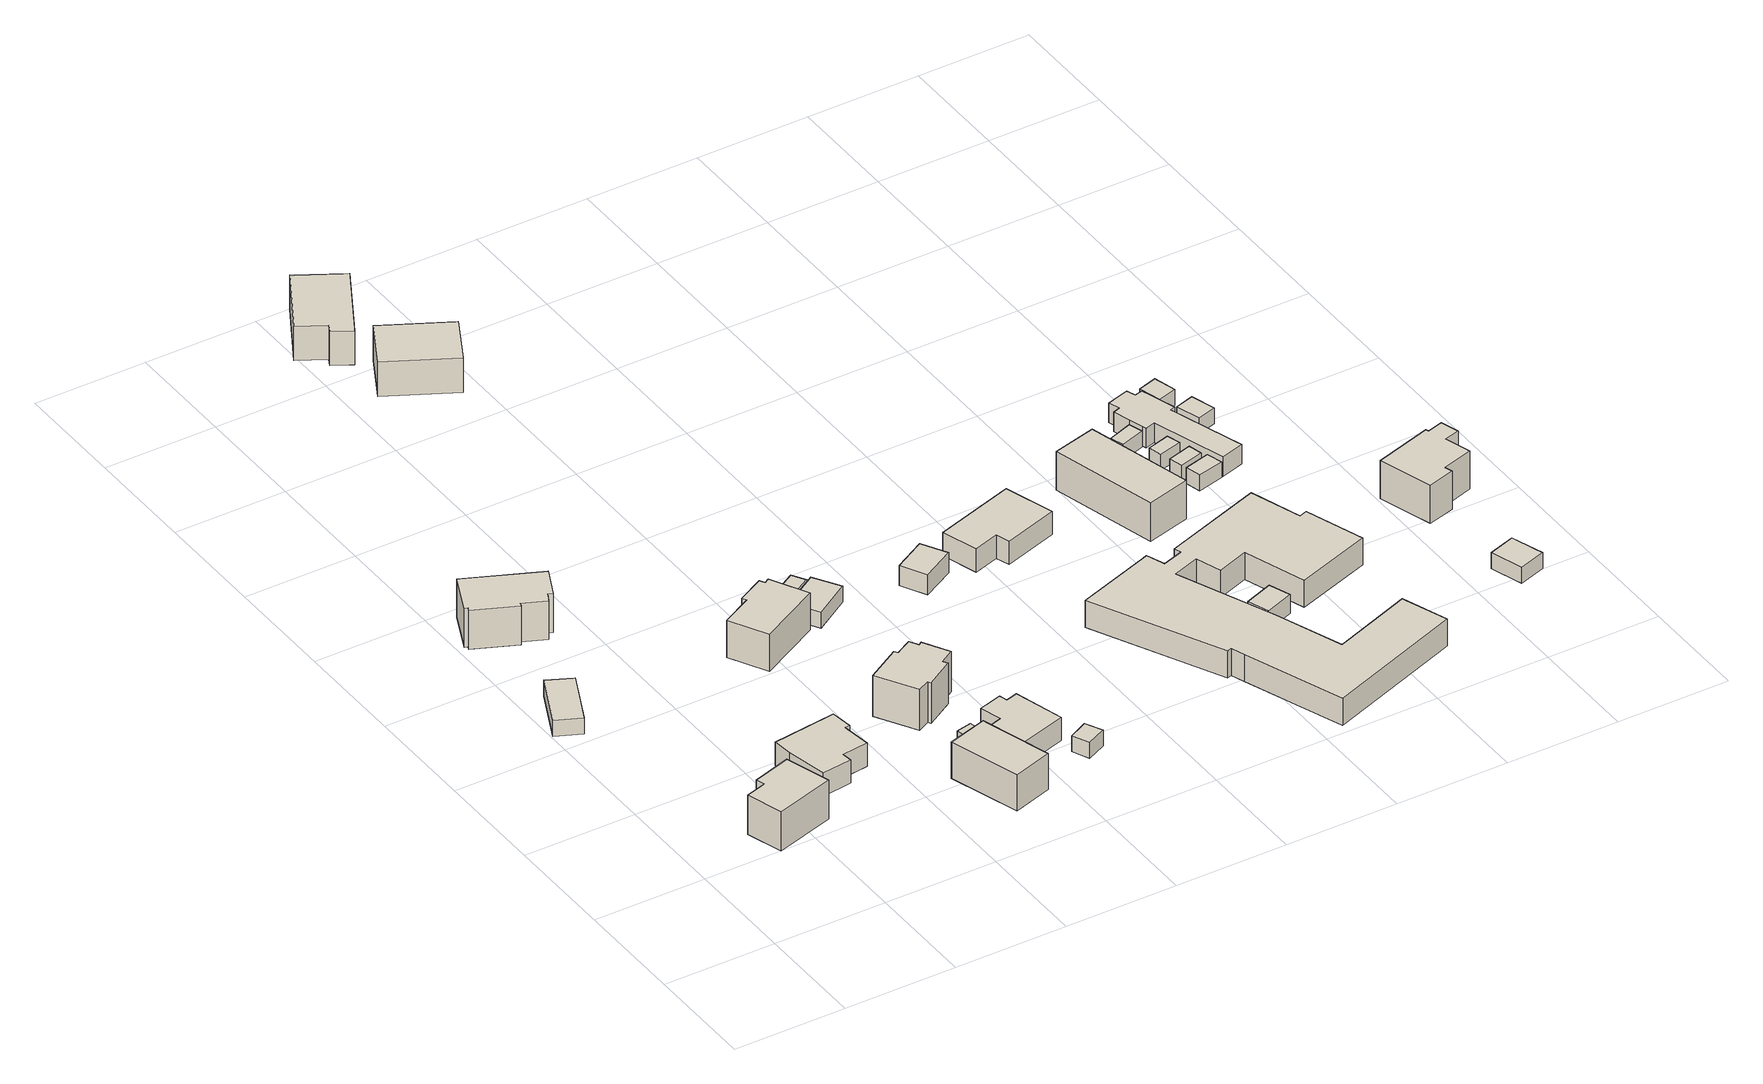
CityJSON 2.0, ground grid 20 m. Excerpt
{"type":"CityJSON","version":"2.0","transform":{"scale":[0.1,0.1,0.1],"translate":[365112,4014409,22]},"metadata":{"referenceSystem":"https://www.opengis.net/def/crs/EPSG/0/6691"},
"CityObjects":{
"building1":{"type":"Building","attributes":{"枝番":1,"利根川水系渡良瀬川洪水浸水想定区域（計画規模）.規模":"L1","利根川水系渡良瀬川洪水浸水想定区域（計画規模）.浸水ランク":"1","利根川水系渡良瀬川洪水浸水想定区域（計画規模）.浸水深":0.24,"利根川水系渡良瀬川洪水浸水想定区域（計画規模）.継続時間":11.4,"利根川水系渡良瀬川洪水浸水想定区域（想定最大規模）.規模":"L2","利根川水系渡良瀬川洪水浸水想定区域（想定最大規模）.浸水ランク":"2","利根川水系渡良瀬川洪水浸水想定区域（想定最大規模）.浸水深":2.15,"利根川水系渡良瀬川洪水浸水想定区域（想定最大規模）.継続時間":36.6,"利根川水系矢場川洪水浸水想定区域（想定最大規模）.規模":"L2","利根川水系矢場川洪水浸水想定区域（想定最大規模）.浸水ランク":"1","利根川水系矢場川洪水浸水想定区域（想定最大規模）.浸水深":0.28,"利根川水系矢場川洪水浸水想定区域（想定最大規模）.継続時間":15.7,"利根川水系多々良川洪水浸水想定区域（計画規模）.規模":"L1","利根川水系多々良川洪水浸水想定区域（計画規模）.浸水ランク":"1","利根川水系多々良川洪水浸水想定区域（計画規模）.浸水深":0.12,"利根川水系多々良川洪水浸水想定区域（想定最大規模）.規模":"L2","利根川水系多々良川洪水浸水想定区域（想定最大規模）.浸水ランク":"1","利根川水系多々良川洪水浸水想定区域（想定最大規模）.浸水深":0.49,"利根川水系多々良川洪水浸水想定区域（想定最大規模）.継続時間":12.2,"利根川水系利根川洪水浸水想定区域（想定最大規模）.規模":"L2","利根川水系利根川洪水浸水想定区域（想定最大規模）.浸水ランク":"1","利根川水系利根川洪水浸水想定区域（想定最大規模）.浸水深":0.329,"BuildingDetails.prefecture":"10","BuildingDetails.city":"10207"},"geometry":[{"type":"Solid","lod":"1","boundaries":[[[[0,1,2,3]],[[2,4,5,3]],[[1,6,4,2]],[[0,7,6,1]],[[3,5,7,0]],[[4,6,7,5]]]]}]},
"building2":{"type":"Building","attributes":{"枝番":1,"利根川水系渡良瀬川洪水浸水想定区域（計画規模）.規模":"L1","利根川水系渡良瀬川洪水浸水想定区域（計画規模）.浸水ランク":"1","利根川水系渡良瀬川洪水浸水想定区域（計画規模）.浸水深":0.04,"利根川水系渡良瀬川洪水浸水想定区域（想定最大規模）.規模":"L2","利根川水系渡良瀬川洪水浸水想定区域（想定最大規模）.浸水ランク":"2","利根川水系渡良瀬川洪水浸水想定区域（想定最大規模）.浸水深":1.26,"利根川水系渡良瀬川洪水浸水想定区域（想定最大規模）.継続時間":12,"利根川水系矢場川洪水浸水想定区域（想定最大規模）.規模":"L2","利根川水系矢場川洪水浸水想定区域（想定最大規模）.浸水ランク":"1","利根川水系矢場川洪水浸水想定区域（想定最大規模）.浸水深":0.08,"利根川水系多々良川洪水浸水想定区域（想定最大規模）.規模":"L2","利根川水系多々良川洪水浸水想定区域（想定最大規模）.浸水ランク":"1","利根川水系多々良川洪水浸水想定区域（想定最大規模）.浸水深":0.1,"利根川水系利根川洪水浸水想定区域（想定最大規模）.規模":"L2","利根川水系利根川洪水浸水想定区域（想定最大規模）.浸水ランク":"1","利根川水系利根川洪水浸水想定区域（想定最大規模）.浸水深":0.025,"measuredHeight":8.1,"BuildingDetails.prefecture":"10","BuildingDetails.city":"10207"},"geometry":[{"type":"Solid","lod":"1","boundaries":[[[[8,9,10,11,12,13]],[[12,14,15,13]],[[11,16,14,12]],[[10,17,16,11]],[[9,18,17,10]],[[8,19,18,9]],[[13,15,19,8]],[[14,16,17,18,19,15]]]]}]},
"building3":{"type":"Building","attributes":{"枝番":1,"利根川水系渡良瀬川洪水浸水想定区域（計画規模）.規模":"L1","利根川水系渡良瀬川洪水浸水想定区域（計画規模）.浸水ランク":"1","利根川水系渡良瀬川洪水浸水想定区域（計画規模）.浸水深":0.44,"利根川水系渡良瀬川洪水浸水想定区域（想定最大規模）.規模":"L2","利根川水系渡良瀬川洪水浸水想定区域（想定最大規模）.浸水ランク":"2","利根川水系渡良瀬川洪水浸水想定区域（想定最大規模）.浸水深":2.35,"利根川水系渡良瀬川洪水浸水想定区域（想定最大規模）.継続時間":17.8,"利根川水系矢場川洪水浸水想定区域（想定最大規模）.規模":"L2","利根川水系矢場川洪水浸水想定区域（想定最大規模）.浸水ランク":"1","利根川水系矢場川洪水浸水想定区域（想定最大規模）.浸水深":0.49,"利根川水系多々良川洪水浸水想定区域（計画規模）.規模":"L1","利根川水系多々良川洪水浸水想定区域（計画規模）.浸水ランク":"1","利根川水系多々良川洪水浸水想定区域（計画規模）.浸水深":0.33,"利根川水系多々良川洪水浸水想定区域（想定最大規模）.規模":"L2","利根川水系多々良川洪水浸水想定区域（想定最大規模）.浸水ランク":"2","利根川水系多々良川洪水浸水想定区域（想定最大規模）.浸水深":0.69,"利根川水系多々良川洪水浸水想定区域（想定最大規模）.継続時間":6.5,"利根川水系利根川洪水浸水想定区域（想定最大規模）.規模":"L2","利根川水系利根川洪水浸水想定区域（想定最大規模）.浸水ランク":"2","利根川水系利根川洪水浸水想定区域（想定最大規模）.浸水深":0.522,"usage":"411","measuredHeight":8.3,"BuildingDetails.prefecture":"10","BuildingDetails.city":"10207","BuildingDetails.surveyYear":2016},"geometry":[{"type":"Solid","lod":"1","boundaries":[[[[20,21,22,23,24,25,26,27,28,29]],[[28,30,31,29]],[[27,32,30,28]],[[26,33,32,27]],[[25,34,33,26]],[[24,35,34,25]],[[23,36,35,24]],[[22,37,36,23]],[[21,38,37,22]],[[20,39,38,21]],[[29,31,39,20]],[[30,32,33,34,35,36,37,38,39,31]]]]}]},
"building4":{"type":"Building","attributes":{"枝番":1,"利根川水系渡良瀬川洪水浸水想定区域（計画規模）.規模":"L1","利根川水系渡良瀬川洪水浸水想定区域（計画規模）.浸水ランク":"1","利根川水系渡良瀬川洪水浸水想定区域（計画規模）.浸水深":0.04,"利根川水系渡良瀬川洪水浸水想定区域（想定最大規模）.規模":"L2","利根川水系渡良瀬川洪水浸水想定区域（想定最大規模）.浸水ランク":"2","利根川水系渡良瀬川洪水浸水想定区域（想定最大規模）.浸水深":1.86,"利根川水系渡良瀬川洪水浸水想定区域（想定最大規模）.継続時間":12,"利根川水系矢場川洪水浸水想定区域（想定最大規模）.規模":"L2","利根川水系矢場川洪水浸水想定区域（想定最大規模）.浸水ランク":"1","利根川水系矢場川洪水浸水想定区域（想定最大規模）.浸水深":0.08,"利根川水系多々良川洪水浸水想定区域（想定最大規模）.規模":"L2","利根川水系多々良川洪水浸水想定区域（想定最大規模）.浸水ランク":"1","利根川水系多々良川洪水浸水想定区域（想定最大規模）.浸水深":0.19,"利根川水系利根川洪水浸水想定区域（想定最大規模）.規模":"L2","利根川水系利根川洪水浸水想定区域（想定最大規模）.浸水ランク":"1","利根川水系利根川洪水浸水想定区域（想定最大規模）.浸水深":0.022,"usage":"411","measuredHeight":5.3,"BuildingDetails.prefecture":"10","BuildingDetails.city":"10207","BuildingDetails.surveyYear":2016},"geometry":[{"type":"Solid","lod":"1","boundaries":[[[[40,41,42,43,44,45,46,47,48]],[[47,49,50,48]],[[46,51,49,47]],[[45,52,51,46]],[[44,53,52,45]],[[43,54,53,44]],[[42,55,54,43]],[[41,56,55,42]],[[40,57,56,41]],[[48,50,57,40]],[[49,51,52,53,54,55,56,57,50]]]]}]},
"building5":{"type":"Building","attributes":{"枝番":1,"利根川水系渡良瀬川洪水浸水想定区域（想定最大規模）.規模":"L2","利根川水系渡良瀬川洪水浸水想定区域（想定最大規模）.浸水ランク":"2","利根川水系渡良瀬川洪水浸水想定区域（想定最大規模）.浸水深":1.75,"利根川水系渡良瀬川洪水浸水想定区域（想定最大規模）.継続時間":7.7,"usage":"401","measuredHeight":7.3,"BuildingDetails.prefecture":"10","BuildingDetails.city":"10207","BuildingDetails.surveyYear":2016},"geometry":[{"type":"Solid","lod":"1","boundaries":[[[[58,59,60,61]],[[60,62,63,61]],[[59,64,62,60]],[[58,65,64,59]],[[61,63,65,58]],[[62,64,65,63]]]]}]},
"building6":{"type":"Building","attributes":{"枝番":1,"利根川水系渡良瀬川洪水浸水想定区域（計画規模）.規模":"L1","利根川水系渡良瀬川洪水浸水想定区域（計画規模）.浸水ランク":"1","利根川水系渡良瀬川洪水浸水想定区域（計画規模）.浸水深":0.03,"利根川水系渡良瀬川洪水浸水想定区域（想定最大規模）.規模":"L2","利根川水系渡良瀬川洪水浸水想定区域（想定最大規模）.浸水ランク":"2","利根川水系渡良瀬川洪水浸水想定区域（想定最大規模）.浸水深":1.55,"利根川水系渡良瀬川洪水浸水想定区域（想定最大規模）.継続時間":11.9,"利根川水系矢場川洪水浸水想定区域（想定最大規模）.規模":"L2","利根川水系矢場川洪水浸水想定区域（想定最大規模）.浸水ランク":"1","利根川水系矢場川洪水浸水想定区域（想定最大規模）.浸水深":0.07,"利根川水系多々良川洪水浸水想定区域（想定最大規模）.規模":"L2","利根川水系多々良川洪水浸水想定区域（想定最大規模）.浸水ランク":"1","利根川水系多々良川洪水浸水想定区域（想定最大規模）.浸水深":0.28,"利根川水系利根川洪水浸水想定区域（想定最大規模）.規模":"L2","利根川水系利根川洪水浸水想定区域（想定最大規模）.浸水ランク":"1","利根川水系利根川洪水浸水想定区域（想定最大規模）.浸水深":0.121,"BuildingDetails.prefecture":"10","BuildingDetails.city":"10207"},"geometry":[{"type":"Solid","lod":"1","boundaries":[[[[66,67,68,69]],[[68,70,71,69]],[[67,72,70,68]],[[66,73,72,67]],[[69,71,73,66]],[[70,72,73,71]]]]}]},
"building7":{"type":"Building","attributes":{"枝番":1,"利根川水系渡良瀬川洪水浸水想定区域（計画規模）.規模":"L1","利根川水系渡良瀬川洪水浸水想定区域（計画規模）.浸水ランク":"1","利根川水系渡良瀬川洪水浸水想定区域（計画規模）.浸水深":0.13,"利根川水系渡良瀬川洪水浸水想定区域（想定最大規模）.規模":"L2","利根川水系渡良瀬川洪水浸水想定区域（想定最大規模）.浸水ランク":"2","利根川水系渡良瀬川洪水浸水想定区域（想定最大規模）.浸水深":2.04,"利根川水系渡良瀬川洪水浸水想定区域（想定最大規模）.継続時間":13.9,"利根川水系矢場川洪水浸水想定区域（想定最大規模）.規模":"L2","利根川水系矢場川洪水浸水想定区域（想定最大規模）.浸水ランク":"1","利根川水系矢場川洪水浸水想定区域（想定最大規模）.浸水深":0.17,"利根川水系多々良川洪水浸水想定区域（計画規模）.規模":"L1","利根川水系多々良川洪水浸水想定区域（計画規模）.浸水ランク":"1","利根川水系多々良川洪水浸水想定区域（計画規模）.浸水深":0.03,"利根川水系多々良川洪水浸水想定区域（想定最大規模）.規模":"L2","利根川水系多々良川洪水浸水想定区域（想定最大規模）.浸水ランク":"1","利根川水系多々良川洪水浸水想定区域（想定最大規模）.浸水深":0.39,"利根川水系多々良川洪水浸水想定区域（想定最大規模）.継続時間":0.6,"利根川水系利根川洪水浸水想定区域（想定最大規模）.規模":"L2","利根川水系利根川洪水浸水想定区域（想定最大規模）.浸水ランク":"1","利根川水系利根川洪水浸水想定区域（想定最大規模）.浸水深":0.219,"usage":"411","measuredHeight":7.3,"BuildingDetails.prefecture":"10","BuildingDetails.city":"10207","BuildingDetails.surveyYear":2016},"geometry":[{"type":"Solid","lod":"1","boundaries":[[[[74,75,76,77,78,79,80,81]],[[80,82,83,81]],[[79,84,82,80]],[[78,85,84,79]],[[77,86,85,78]],[[76,87,86,77]],[[75,88,87,76]],[[74,89,88,75]],[[81,83,89,74]],[[82,84,85,86,87,88,89,83]]]]}]},
"building8":{"type":"Building","attributes":{"枝番":1,"利根川水系渡良瀬川洪水浸水想定区域（計画規模）.規模":"L1","利根川水系渡良瀬川洪水浸水想定区域（計画規模）.浸水ランク":"1","利根川水系渡良瀬川洪水浸水想定区域（計画規模）.浸水深":0.23,"利根川水系渡良瀬川洪水浸水想定区域（想定最大規模）.規模":"L2","利根川水系渡良瀬川洪水浸水想定区域（想定最大規模）.浸水ランク":"2","利根川水系渡良瀬川洪水浸水想定区域（想定最大規模）.浸水深":2.15,"利根川水系渡良瀬川洪水浸水想定区域（想定最大規模）.継続時間":11.9,"利根川水系矢場川洪水浸水想定区域（想定最大規模）.規模":"L2","利根川水系矢場川洪水浸水想定区域（想定最大規模）.浸水ランク":"1","利根川水系矢場川洪水浸水想定区域（想定最大規模）.浸水深":0.27,"利根川水系多々良川洪水浸水想定区域（想定最大規模）.規模":"L2","利根川水系多々良川洪水浸水想定区域（想定最大規模）.浸水ランク":"1","利根川水系多々良川洪水浸水想定区域（想定最大規模）.浸水深":0.49,"利根川水系利根川洪水浸水想定区域（想定最大規模）.規模":"L2","利根川水系利根川洪水浸水想定区域（想定最大規模）.浸水ランク":"1","利根川水系利根川洪水浸水想定区域（想定最大規模）.浸水深":0.321,"usage":"411","measuredHeight":8.6,"BuildingDetails.prefecture":"10","BuildingDetails.city":"10207","BuildingDetails.surveyYear":2016},"geometry":[{"type":"Solid","lod":"1","boundaries":[[[[90,91,92,93,94,95,96,97,98,99,100,101]],[[100,102,103,101]],[[99,104,102,100]],[[98,105,104,99]],[[97,106,105,98]],[[96,107,106,97]],[[95,108,107,96]],[[94,109,108,95]],[[93,110,109,94]],[[92,111,110,93]],[[91,112,111,92]],[[90,113,112,91]],[[101,103,113,90]],[[102,104,105,106,107,108,109,110,111,112,113,103]]]]}]},
"building9":{"type":"Building","attributes":{"枝番":1,"利根川水系渡良瀬川洪水浸水想定区域（計画規模）.規模":"L1","利根川水系渡良瀬川洪水浸水想定区域（計画規模）.浸水ランク":"1","利根川水系渡良瀬川洪水浸水想定区域（計画規模）.浸水深":0.03,"利根川水系渡良瀬川洪水浸水想定区域（想定最大規模）.規模":"L2","利根川水系渡良瀬川洪水浸水想定区域（想定最大規模）.浸水ランク":"2","利根川水系渡良瀬川洪水浸水想定区域（想定最大規模）.浸水深":1.45,"利根川水系渡良瀬川洪水浸水想定区域（想定最大規模）.継続時間":11.9,"利根川水系矢場川洪水浸水想定区域（想定最大規模）.規模":"L2","利根川水系矢場川洪水浸水想定区域（想定最大規模）.浸水ランク":"1","利根川水系矢場川洪水浸水想定区域（想定最大規模）.浸水深":0.07,"利根川水系多々良川洪水浸水想定区域（想定最大規模）.規模":"L2","利根川水系多々良川洪水浸水想定区域（想定最大規模）.浸水ランク":"1","利根川水系多々良川洪水浸水想定区域（想定最大規模）.浸水深":0.09,"利根川水系利根川洪水浸水想定区域（想定最大規模）.規模":"L2","利根川水系利根川洪水浸水想定区域（想定最大規模）.浸水ランク":"1","利根川水系利根川洪水浸水想定区域（想定最大規模）.浸水深":0.121,"usage":"411","measuredHeight":7.7,"BuildingDetails.prefecture":"10","BuildingDetails.city":"10207","BuildingDetails.surveyYear":2016},"geometry":[{"type":"Solid","lod":"1","boundaries":[[[[114,115,116,117,118,119,120,121,122,123]],[[122,124,125,123]],[[121,126,124,122]],[[120,127,126,121]],[[119,128,127,120]],[[118,129,128,119]],[[117,130,129,118]],[[116,131,130,117]],[[115,132,131,116]],[[114,133,132,115]],[[123,125,133,114]],[[124,126,127,128,129,130,131,132,133,125]]]]}]},
"building10":{"type":"Building","attributes":{"枝番":1,"利根川水系渡良瀬川洪水浸水想定区域（計画規模）.規模":"L1","利根川水系渡良瀬川洪水浸水想定区域（計画規模）.浸水ランク":"1","利根川水系渡良瀬川洪水浸水想定区域（計画規模）.浸水深":0.14,"利根川水系渡良瀬川洪水浸水想定区域（計画規模）.継続時間":2,"利根川水系渡良瀬川洪水浸水想定区域（想定最大規模）.規模":"L2","利根川水系渡良瀬川洪水浸水想定区域（想定最大規模）.浸水ランク":"2","利根川水系渡良瀬川洪水浸水想定区域（想定最大規模）.浸水深":2.06,"利根川水系渡良瀬川洪水浸水想定区域（想定最大規模）.継続時間":20.9,"利根川水系矢場川洪水浸水想定区域（想定最大規模）.規模":"L2","利根川水系矢場川洪水浸水想定区域（想定最大規模）.浸水ランク":"1","利根川水系矢場川洪水浸水想定区域（想定最大規模）.浸水深":0.17,"利根川水系矢場川洪水浸水想定区域（想定最大規模）.継続時間":3.8,"利根川水系多々良川洪水浸水想定区域（計画規模）.規模":"L1","利根川水系多々良川洪水浸水想定区域（計画規模）.浸水ランク":"1","利根川水系多々良川洪水浸水想定区域（計画規模）.浸水深":0.03,"利根川水系多々良川洪水浸水想定区域（想定最大規模）.規模":"L2","利根川水系多々良川洪水浸水想定区域（想定最大規模）.浸水ランク":"1","利根川水系多々良川洪水浸水想定区域（想定最大規模）.浸水深":0.39,"利根川水系多々良川洪水浸水想定区域（想定最大規模）.継続時間":7.9,"利根川水系利根川洪水浸水想定区域（想定最大規模）.規模":"L2","利根川水系利根川洪水浸水想定区域（想定最大規模）.浸水ランク":"1","利根川水系利根川洪水浸水想定区域（想定最大規模）.浸水深":0.22,"BuildingDetails.prefecture":"10","BuildingDetails.city":"10207"},"geometry":[{"type":"Solid","lod":"1","boundaries":[[[[134,135,136,137]],[[136,138,139,137]],[[135,140,138,136]],[[134,141,140,135]],[[137,139,141,134]],[[138,140,141,139]]]]}]},
"building11":{"type":"Building","attributes":{"枝番":1,"利根川水系渡良瀬川洪水浸水想定区域（想定最大規模）.規模":"L2","利根川水系渡良瀬川洪水浸水想定区域（想定最大規模）.浸水ランク":"2","利根川水系渡良瀬川洪水浸水想定区域（想定最大規模）.浸水深":1.45,"利根川水系渡良瀬川洪水浸水想定区域（想定最大規模）.継続時間":8.1,"利根川水系多々良川洪水浸水想定区域（想定最大規模）.規模":"L2","usage":"411","BuildingDetails.prefecture":"10","BuildingDetails.city":"10207","BuildingDetails.surveyYear":2016},"geometry":[{"type":"Solid","lod":"1","boundaries":[[[[142,143,144,145]],[[144,146,147,145]],[[143,148,146,144]],[[142,149,148,143]],[[145,147,149,142]],[[146,148,149,147]]]]}]},
"building12":{"type":"Building","attributes":{"枝番":1,"利根川水系渡良瀬川洪水浸水想定区域（計画規模）.規模":"L1","利根川水系渡良瀬川洪水浸水想定区域（計画規模）.浸水ランク":"1","利根川水系渡良瀬川洪水浸水想定区域（計画規模）.浸水深":0.24,"利根川水系渡良瀬川洪水浸水想定区域（計画規模）.継続時間":2,"利根川水系渡良瀬川洪水浸水想定区域（想定最大規模）.規模":"L2","利根川水系渡良瀬川洪水浸水想定区域（想定最大規模）.浸水ランク":"2","利根川水系渡良瀬川洪水浸水想定区域（想定最大規模）.浸水深":2.16,"利根川水系渡良瀬川洪水浸水想定区域（想定最大規模）.継続時間":20.9,"利根川水系矢場川洪水浸水想定区域（想定最大規模）.規模":"L2","利根川水系矢場川洪水浸水想定区域（想定最大規模）.浸水ランク":"1","利根川水系矢場川洪水浸水想定区域（想定最大規模）.浸水深":0.27,"利根川水系矢場川洪水浸水想定区域（想定最大規模）.継続時間":3.8,"利根川水系多々良川洪水浸水想定区域（計画規模）.規模":"L1","利根川水系多々良川洪水浸水想定区域（計画規模）.浸水ランク":"1","利根川水系多々良川洪水浸水想定区域（計画規模）.浸水深":0.13,"利根川水系多々良川洪水浸水想定区域（想定最大規模）.規模":"L2","利根川水系多々良川洪水浸水想定区域（想定最大規模）.浸水ランク":"1","利根川水系多々良川洪水浸水想定区域（想定最大規模）.浸水深":0.49,"利根川水系多々良川洪水浸水想定区域（想定最大規模）.継続時間":7.9,"利根川水系利根川洪水浸水想定区域（想定最大規模）.規模":"L2","利根川水系利根川洪水浸水想定区域（想定最大規模）.浸水ランク":"1","利根川水系利根川洪水浸水想定区域（想定最大規模）.浸水深":0.32,"BuildingDetails.prefecture":"10","BuildingDetails.city":"10207"},"geometry":[{"type":"Solid","lod":"1","boundaries":[[[[150,151,152,153]],[[152,154,155,153]],[[151,156,154,152]],[[150,157,156,151]],[[153,155,157,150]],[[154,156,157,155]]]]}]},
"building13":{"type":"Building","attributes":{"枝番":1,"利根川水系渡良瀬川洪水浸水想定区域（計画規模）.規模":"L1","利根川水系渡良瀬川洪水浸水想定区域（計画規模）.浸水ランク":"1","利根川水系渡良瀬川洪水浸水想定区域（計画規模）.浸水深":0.14,"利根川水系渡良瀬川洪水浸水想定区域（想定最大規模）.規模":"L2","利根川水系渡良瀬川洪水浸水想定区域（想定最大規模）.浸水ランク":"2","利根川水系渡良瀬川洪水浸水想定区域（想定最大規模）.浸水深":2.06,"利根川水系渡良瀬川洪水浸水想定区域（想定最大規模）.継続時間":13.4,"利根川水系矢場川洪水浸水想定区域（想定最大規模）.規模":"L2","利根川水系矢場川洪水浸水想定区域（想定最大規模）.浸水ランク":"1","利根川水系矢場川洪水浸水想定区域（想定最大規模）.浸水深":0.16,"利根川水系多々良川洪水浸水想定区域（計画規模）.規模":"L1","利根川水系多々良川洪水浸水想定区域（計画規模）.浸水ランク":"1","利根川水系多々良川洪水浸水想定区域（計画規模）.浸水深":0.03,"利根川水系多々良川洪水浸水想定区域（想定最大規模）.規模":"L2","利根川水系多々良川洪水浸水想定区域（想定最大規模）.浸水ランク":"1","利根川水系多々良川洪水浸水想定区域（想定最大規模）.浸水深":0.39,"利根川水系利根川洪水浸水想定区域（想定最大規模）.規模":"L2","利根川水系利根川洪水浸水想定区域（想定最大規模）.浸水ランク":"1","利根川水系利根川洪水浸水想定区域（想定最大規模）.浸水深":0.205,"usage":"411","measuredHeight":7.4,"BuildingDetails.prefecture":"10","BuildingDetails.city":"10207","BuildingDetails.surveyYear":2016},"geometry":[{"type":"Solid","lod":"1","boundaries":[[[[158,159,160,161,162,163]],[[162,164,165,163]],[[161,166,164,162]],[[160,167,166,161]],[[159,168,167,160]],[[158,169,168,159]],[[163,165,169,158]],[[164,166,167,168,169,165]]]]}]},
"building14":{"type":"Building","attributes":{"枝番":1,"利根川水系渡良瀬川洪水浸水想定区域（計画規模）.規模":"L1","利根川水系渡良瀬川洪水浸水想定区域（計画規模）.浸水ランク":"1","利根川水系渡良瀬川洪水浸水想定区域（計画規模）.浸水深":0.13,"利根川水系渡良瀬川洪水浸水想定区域（想定最大規模）.規模":"L2","利根川水系渡良瀬川洪水浸水想定区域（想定最大規模）.浸水ランク":"2","利根川水系渡良瀬川洪水浸水想定区域（想定最大規模）.浸水深":2.04,"利根川水系渡良瀬川洪水浸水想定区域（想定最大規模）.継続時間":13.9,"利根川水系矢場川洪水浸水想定区域（想定最大規模）.規模":"L2","利根川水系矢場川洪水浸水想定区域（想定最大規模）.浸水ランク":"1","利根川水系矢場川洪水浸水想定区域（想定最大規模）.浸水深":0.15,"利根川水系多々良川洪水浸水想定区域（計画規模）.規模":"L1","利根川水系多々良川洪水浸水想定区域（計画規模）.浸水ランク":"1","利根川水系多々良川洪水浸水想定区域（計画規模）.浸水深":0.03,"利根川水系多々良川洪水浸水想定区域（想定最大規模）.規模":"L2","利根川水系多々良川洪水浸水想定区域（想定最大規模）.浸水ランク":"1","利根川水系多々良川洪水浸水想定区域（想定最大規模）.浸水深":0.39,"利根川水系多々良川洪水浸水想定区域（想定最大規模）.継続時間":0.3,"利根川水系利根川洪水浸水想定区域（想定最大規模）.規模":"L2","利根川水系利根川洪水浸水想定区域（想定最大規模）.浸水ランク":"1","利根川水系利根川洪水浸水想定区域（想定最大規模）.浸水深":0.206,"usage":"411","measuredHeight":8.1,"BuildingDetails.prefecture":"10","BuildingDetails.city":"10207","BuildingDetails.surveyYear":2016},"geometry":[{"type":"Solid","lod":"1","boundaries":[[[[170,171,172,173]],[[172,174,175,173]],[[171,176,174,172]],[[170,177,176,171]],[[173,175,177,170]],[[174,176,177,175]]]]}]},
"building15":{"type":"Building","attributes":{"枝番":1,"利根川水系渡良瀬川洪水浸水想定区域（計画規模）.規模":"L1","利根川水系渡良瀬川洪水浸水想定区域（計画規模）.浸水ランク":"1","利根川水系渡良瀬川洪水浸水想定区域（計画規模）.浸水深":0.34,"利根川水系渡良瀬川洪水浸水想定区域（計画規模）.継続時間":8.4,"利根川水系渡良瀬川洪水浸水想定区域（想定最大規模）.規模":"L2","利根川水系渡良瀬川洪水浸水想定区域（想定最大規模）.浸水ランク":"2","利根川水系渡良瀬川洪水浸水想定区域（想定最大規模）.浸水深":1.76,"利根川水系渡良瀬川洪水浸水想定区域（想定最大規模）.継続時間":7.9,"利根川水系矢場川洪水浸水想定区域（想定最大規模）.規模":"L2","利根川水系矢場川洪水浸水想定区域（想定最大規模）.浸水ランク":"1","利根川水系矢場川洪水浸水想定区域（想定最大規模）.浸水深":0.38,"利根川水系矢場川洪水浸水想定区域（想定最大規模）.継続時間":12.5,"利根川水系多々良川洪水浸水想定区域（計画規模）.規模":"L1","利根川水系多々良川洪水浸水想定区域（計画規模）.浸水ランク":"1","利根川水系多々良川洪水浸水想定区域（計画規模）.浸水深":0.23,"利根川水系多々良川洪水浸水想定区域（想定最大規模）.規模":"L2","利根川水系多々良川洪水浸水想定区域（想定最大規模）.浸水ランク":"1","利根川水系多々良川洪水浸水想定区域（想定最大規模）.浸水深":0.1,"利根川水系利根川洪水浸水想定区域（想定最大規模）.規模":"L2","利根川水系利根川洪水浸水想定区域（想定最大規模）.浸水ランク":"1","利根川水系利根川洪水浸水想定区域（想定最大規模）.浸水深":0.42,"usage":"431","measuredHeight":4.2,"BuildingDetails.prefecture":"10","BuildingDetails.city":"10207","BuildingDetails.surveyYear":2016},"geometry":[{"type":"Solid","lod":"1","boundaries":[[[[178,179,180,181]],[[180,182,183,181]],[[179,184,182,180]],[[178,185,184,179]],[[181,183,185,178]],[[182,184,185,183]]]]}]},
"building16":{"type":"Building","attributes":{"枝番":1,"利根川水系渡良瀬川洪水浸水想定区域（計画規模）.規模":"L1","利根川水系渡良瀬川洪水浸水想定区域（計画規模）.継続時間":8.4,"利根川水系渡良瀬川洪水浸水想定区域（想定最大規模）.規模":"L2","利根川水系渡良瀬川洪水浸水想定区域（想定最大規模）.浸水ランク":"2","利根川水系渡良瀬川洪水浸水想定区域（想定最大規模）.浸水深":1.56,"利根川水系渡良瀬川洪水浸水想定区域（想定最大規模）.継続時間":31.9,"利根川水系矢場川洪水浸水想定区域（想定最大規模）.規模":"L2","利根川水系矢場川洪水浸水想定区域（想定最大規模）.継続時間":12.5,"利根川水系多々良川洪水浸水想定区域（計画規模）.規模":"L1","利根川水系多々良川洪水浸水想定区域（想定最大規模）.規模":"L2","利根川水系多々良川洪水浸水想定区域（想定最大規模）.浸水ランク":"1","利根川水系多々良川洪水浸水想定区域（想定最大規模）.浸水深":0.28,"利根川水系多々良川洪水浸水想定区域（想定最大規模）.継続時間":11.6,"usage":"411","measuredHeight":5.2,"BuildingDetails.prefecture":"10","BuildingDetails.city":"10207","BuildingDetails.surveyYear":2016},"geometry":[{"type":"Solid","lod":"1","boundaries":[[[[186,187,188,189,190,191]],[[190,192,193,191]],[[189,194,192,190]],[[188,195,194,189]],[[187,196,195,188]],[[186,197,196,187]],[[191,193,197,186]],[[192,194,195,196,197,193]]]]}]},
"building17":{"type":"Building","attributes":{"枝番":1,"利根川水系渡良瀬川洪水浸水想定区域（想定最大規模）.規模":"L2","利根川水系渡良瀬川洪水浸水想定区域（想定最大規模）.浸水ランク":"2","利根川水系渡良瀬川洪水浸水想定区域（想定最大規模）.浸水深":1.65,"利根川水系渡良瀬川洪水浸水想定区域（想定最大規模）.継続時間":6.7,"利根川水系多々良川洪水浸水想定区域（想定最大規模）.規模":"L2","利根川水系多々良川洪水浸水想定区域（想定最大規模）.浸水ランク":"1","利根川水系多々良川洪水浸水想定区域（想定最大規模）.浸水深":0.09,"usage":"441","measuredHeight":7.4,"BuildingDetails.prefecture":"10","BuildingDetails.city":"10207","BuildingDetails.surveyYear":2016},"geometry":[{"type":"Solid","lod":"1","boundaries":[[[[198,199,200,201,202,203,204,205,206,207,208,209,210,211,212,213,214,215,216,217,218,219,220]],[[219,221,222,220]],[[218,223,221,219]],[[217,224,223,218]],[[216,225,224,217]],[[215,226,225,216]],[[214,227,226,215]],[[213,228,227,214]],[[212,229,228,213]],[[211,230,229,212]],[[210,231,230,211]],[[209,232,231,210]],[[208,233,232,209]],[[207,234,233,208]],[[206,235,234,207]],[[205,236,235,206]],[[204,237,236,205]],[[203,238,237,204]],[[202,239,238,203]],[[201,240,239,202]],[[200,241,240,201]],[[199,242,241,200]],[[198,243,242,199]],[[220,222,243,198]],[[221,223,224,225,226,227,228,229,230,231,232,233,234,235,236,237,238,239,240,241,242,243,222]]]]}]},
"building18":{"type":"Building","attributes":{"枝番":1,"利根川水系渡良瀬川洪水浸水想定区域（想定最大規模）.規模":"L2","利根川水系渡良瀬川洪水浸水想定区域（想定最大規模）.浸水ランク":"2","利根川水系渡良瀬川洪水浸水想定区域（想定最大規模）.浸水深":1.55,"利根川水系渡良瀬川洪水浸水想定区域（想定最大規模）.継続時間":6.7,"usage":"441","measuredHeight":6.9,"BuildingDetails.prefecture":"10","BuildingDetails.city":"10207","BuildingDetails.surveyYear":2016},"geometry":[{"type":"Solid","lod":"1","boundaries":[[[[244,245,246,247]],[[246,248,249,247]],[[245,250,248,246]],[[244,251,250,245]],[[247,249,251,244]],[[248,250,251,249]]]]}]},
"building19":{"type":"Building","attributes":{"枝番":1,"利根川水系渡良瀬川洪水浸水想定区域（計画規模）.規模":"L1","利根川水系渡良瀬川洪水浸水想定区域（計画規模）.浸水ランク":"1","利根川水系渡良瀬川洪水浸水想定区域（計画規模）.浸水深":0.04,"利根川水系渡良瀬川洪水浸水想定区域（想定最大規模）.規模":"L2","利根川水系渡良瀬川洪水浸水想定区域（想定最大規模）.浸水ランク":"2","利根川水系渡良瀬川洪水浸水想定区域（想定最大規模）.浸水深":1.66,"利根川水系渡良瀬川洪水浸水想定区域（想定最大規模）.継続時間":7.7,"利根川水系矢場川洪水浸水想定区域（想定最大規模）.規模":"L2","利根川水系矢場川洪水浸水想定区域（想定最大規模）.浸水ランク":"1","利根川水系矢場川洪水浸水想定区域（想定最大規模）.浸水深":0.06,"利根川水系多々良川洪水浸水想定区域（計画規模）.規模":"L1","利根川水系多々良川洪水浸水想定区域（想定最大規模）.規模":"L2","利根川水系多々良川洪水浸水想定区域（想定最大規模）.浸水ランク":"1","利根川水系多々良川洪水浸水想定区域（想定最大規模）.浸水深":0.3,"利根川水系利根川洪水浸水想定区域（想定最大規模）.規模":"L2","利根川水系利根川洪水浸水想定区域（想定最大規模）.浸水ランク":"1","利根川水系利根川洪水浸水想定区域（想定最大規模）.浸水深":0.109,"usage":"402","measuredHeight":7.9,"BuildingDetails.prefecture":"10","BuildingDetails.city":"10207","BuildingDetails.surveyYear":2016},"geometry":[{"type":"Solid","lod":"1","boundaries":[[[[252,253,254,255]],[[254,256,257,255]],[[253,258,256,254]],[[252,259,258,253]],[[255,257,259,252]],[[256,258,259,257]]]]}]},
"building20":{"type":"Building","attributes":{"枝番":1,"利根川水系渡良瀬川洪水浸水想定区域（計画規模）.規模":"L1","利根川水系渡良瀬川洪水浸水想定区域（計画規模）.浸水ランク":"1","利根川水系渡良瀬川洪水浸水想定区域（計画規模）.浸水深":0.04,"利根川水系渡良瀬川洪水浸水想定区域（想定最大規模）.規模":"L2","利根川水系渡良瀬川洪水浸水想定区域（想定最大規模）.浸水ランク":"2","利根川水系渡良瀬川洪水浸水想定区域（想定最大規模）.浸水深":1.76,"利根川水系渡良瀬川洪水浸水想定区域（想定最大規模）.継続時間":13.1,"利根川水系矢場川洪水浸水想定区域（想定最大規模）.規模":"L2","利根川水系矢場川洪水浸水想定区域（想定最大規模）.浸水ランク":"1","利根川水系矢場川洪水浸水想定区域（想定最大規模）.浸水深":0.06,"利根川水系多々良川洪水浸水想定区域（計画規模）.規模":"L1","利根川水系多々良川洪水浸水想定区域（想定最大規模）.規模":"L2","利根川水系多々良川洪水浸水想定区域（想定最大規模）.浸水ランク":"1","利根川水系多々良川洪水浸水想定区域（想定最大規模）.浸水深":0.1,"利根川水系利根川洪水浸水想定区域（想定最大規模）.規模":"L2","利根川水系利根川洪水浸水想定区域（想定最大規模）.浸水ランク":"1","利根川水系利根川洪水浸水想定区域（想定最大規模）.浸水深":0.009,"measuredHeight":3.5,"BuildingDetails.prefecture":"10","BuildingDetails.city":"10207"},"geometry":[{"type":"Solid","lod":"1","boundaries":[[[[260,261,262,263]],[[262,264,265,263]],[[261,266,264,262]],[[260,267,266,261]],[[263,265,267,260]],[[264,266,267,265]]]]}]},
"building21":{"type":"Building","attributes":{"枝番":1,"利根川水系渡良瀬川洪水浸水想定区域（計画規模）.規模":"L1","利根川水系渡良瀬川洪水浸水想定区域（想定最大規模）.規模":"L2","利根川水系渡良瀬川洪水浸水想定区域（想定最大規模）.浸水ランク":"2","利根川水系渡良瀬川洪水浸水想定区域（想定最大規模）.浸水深":1.76,"利根川水系渡良瀬川洪水浸水想定区域（想定最大規模）.継続時間":13.1,"利根川水系矢場川洪水浸水想定区域（想定最大規模）.規模":"L2","利根川水系多々良川洪水浸水想定区域（計画規模）.規模":"L1","利根川水系多々良川洪水浸水想定区域（想定最大規模）.規模":"L2","利根川水系多々良川洪水浸水想定区域（想定最大規模）.浸水ランク":"1","利根川水系多々良川洪水浸水想定区域（想定最大規模）.浸水深":0.1,"usage":"402","measuredHeight":3.3,"BuildingDetails.prefecture":"10","BuildingDetails.city":"10207","BuildingDetails.surveyYear":2016},"geometry":[{"type":"Solid","lod":"1","boundaries":[[[[268,269,270,271]],[[270,272,273,271]],[[269,274,272,270]],[[268,275,274,269]],[[271,273,275,268]],[[272,274,275,273]]]]}]},
"building22":{"type":"Building","attributes":{"枝番":1,"利根川水系渡良瀬川洪水浸水想定区域（計画規模）.規模":"L1","利根川水系渡良瀬川洪水浸水想定区域（想定最大規模）.規模":"L2","利根川水系渡良瀬川洪水浸水想定区域（想定最大規模）.浸水ランク":"2","利根川水系渡良瀬川洪水浸水想定区域（想定最大規模）.浸水深":1.86,"利根川水系渡良瀬川洪水浸水想定区域（想定最大規模）.継続時間":13.1,"利根川水系矢場川洪水浸水想定区域（想定最大規模）.規模":"L2","利根川水系多々良川洪水浸水想定区域（計画規模）.規模":"L1","利根川水系多々良川洪水浸水想定区域（想定最大規模）.規模":"L2","usage":"402","measuredHeight":3.5,"BuildingDetails.prefecture":"10","BuildingDetails.city":"10207","BuildingDetails.surveyYear":2016},"geometry":[{"type":"Solid","lod":"1","boundaries":[[[[276,277,278,279]],[[278,280,281,279]],[[277,282,280,278]],[[276,283,282,277]],[[279,281,283,276]],[[280,282,283,281]]]]}]},
"building23":{"type":"Building","attributes":{"枝番":1,"利根川水系渡良瀬川洪水浸水想定区域（想定最大規模）.規模":"L2","利根川水系渡良瀬川洪水浸水想定区域（想定最大規模）.浸水ランク":"2","利根川水系渡良瀬川洪水浸水想定区域（想定最大規模）.浸水深":1.65,"利根川水系渡良瀬川洪水浸水想定区域（想定最大規模）.継続時間":4.7,"usage":"402","measuredHeight":3.5,"BuildingDetails.prefecture":"10","BuildingDetails.city":"10207","BuildingDetails.surveyYear":2016},"geometry":[{"type":"Solid","lod":"1","boundaries":[[[[284,285,286,287]],[[286,288,289,287]],[[285,290,288,286]],[[284,291,290,285]],[[287,289,291,284]],[[288,290,291,289]]]]}]},
"building24":{"type":"Building","attributes":{"枝番":1,"利根川水系渡良瀬川洪水浸水想定区域（計画規模）.規模":"L1","利根川水系渡良瀬川洪水浸水想定区域（計画規模）.浸水ランク":"1","利根川水系渡良瀬川洪水浸水想定区域（計画規模）.浸水深":0.34,"利根川水系渡良瀬川洪水浸水想定区域（想定最大規模）.規模":"L2","利根川水系渡良瀬川洪水浸水想定区域（想定最大規模）.浸水ランク":"2","利根川水系渡良瀬川洪水浸水想定区域（想定最大規模）.浸水深":1.66,"利根川水系渡良瀬川洪水浸水想定区域（想定最大規模）.継続時間":10,"利根川水系矢場川洪水浸水想定区域（想定最大規模）.規模":"L2","利根川水系矢場川洪水浸水想定区域（想定最大規模）.浸水ランク":"1","利根川水系矢場川洪水浸水想定区域（想定最大規模）.浸水深":0.36,"利根川水系多々良川洪水浸水想定区域（計画規模）.規模":"L1","利根川水系多々良川洪水浸水想定区域（計画規模）.浸水ランク":"1","利根川水系多々良川洪水浸水想定区域（計画規模）.浸水深":0.23,"利根川水系多々良川洪水浸水想定区域（想定最大規模）.規模":"L2","利根川水系多々良川洪水浸水想定区域（想定最大規模）.浸水ランク":"1","利根川水系多々良川洪水浸水想定区域（想定最大規模）.浸水深":0.1,"利根川水系利根川洪水浸水想定区域（想定最大規模）.規模":"L2","利根川水系利根川洪水浸水想定区域（想定最大規模）.浸水ランク":"1","利根川水系利根川洪水浸水想定区域（想定最大規模）.浸水深":0.408,"usage":"402","measuredHeight":3.9,"BuildingDetails.prefecture":"10","BuildingDetails.city":"10207","BuildingDetails.surveyYear":2016},"geometry":[{"type":"Solid","lod":"1","boundaries":[[[[292,293,294,295,296,297,298,299,300,301,302,303,304,305]],[[304,306,307,305]],[[303,308,306,304]],[[302,309,308,303]],[[301,310,309,302]],[[300,311,310,301]],[[299,312,311,300]],[[298,313,312,299]],[[297,314,313,298]],[[296,315,314,297]],[[295,316,315,296]],[[294,317,316,295]],[[293,318,317,294]],[[292,319,318,293]],[[305,307,319,292]],[[306,308,309,310,311,312,313,314,315,316,317,318,319,307]]]]}]},
"building25":{"type":"Building","attributes":{"枝番":1,"利根川水系渡良瀬川洪水浸水想定区域（計画規模）.規模":"L1","利根川水系渡良瀬川洪水浸水想定区域（計画規模）.浸水ランク":"1","利根川水系渡良瀬川洪水浸水想定区域（計画規模）.浸水深":0.04,"利根川水系渡良瀬川洪水浸水想定区域（想定最大規模）.規模":"L2","利根川水系渡良瀬川洪水浸水想定区域（想定最大規模）.浸水ランク":"2","利根川水系渡良瀬川洪水浸水想定区域（想定最大規模）.浸水深":1.56,"利根川水系渡良瀬川洪水浸水想定区域（想定最大規模）.継続時間":10,"利根川水系矢場川洪水浸水想定区域（想定最大規模）.規模":"L2","利根川水系矢場川洪水浸水想定区域（想定最大規模）.浸水ランク":"1","利根川水系矢場川洪水浸水想定区域（想定最大規模）.浸水深":0.06,"利根川水系多々良川洪水浸水想定区域（想定最大規模）.規模":"L2","利根川水系多々良川洪水浸水想定区域（想定最大規模）.浸水ランク":"1","利根川水系多々良川洪水浸水想定区域（想定最大規模）.浸水深":0.3,"利根川水系利根川洪水浸水想定区域（想定最大規模）.規模":"L2","利根川水系利根川洪水浸水想定区域（想定最大規模）.浸水ランク":"1","利根川水系利根川洪水浸水想定区域（想定最大規模）.浸水深":0.109,"measuredHeight":3.2,"BuildingDetails.prefecture":"10","BuildingDetails.city":"10207"},"geometry":[{"type":"Solid","lod":"1","boundaries":[[[[320,321,322,323]],[[322,324,325,323]],[[321,326,324,322]],[[320,327,326,321]],[[323,325,327,320]],[[324,326,327,325]]]]}]},
"building26":{"type":"Building","attributes":{"枝番":1,"利根川水系渡良瀬川洪水浸水想定区域（想定最大規模）.規模":"L2","利根川水系渡良瀬川洪水浸水想定区域（想定最大規模）.浸水ランク":"2","利根川水系渡良瀬川洪水浸水想定区域（想定最大規模）.浸水深":1.55,"利根川水系渡良瀬川洪水浸水想定区域（想定最大規模）.継続時間":10,"利根川水系矢場川洪水浸水想定区域（想定最大規模）.規模":"L2","利根川水系多々良川洪水浸水想定区域（想定最大規模）.規模":"L2","利根川水系多々良川洪水浸水想定区域（想定最大規模）.浸水ランク":"1","利根川水系多々良川洪水浸水想定区域（想定最大規模）.浸水深":0.1,"BuildingDetails.prefecture":"10","BuildingDetails.city":"10207"},"geometry":[{"type":"Solid","lod":"1","boundaries":[[[[328,329,330,331]],[[330,332,333,331]],[[329,334,332,330]],[[328,335,334,329]],[[331,333,335,328]],[[332,334,335,333]]]]}]},
"building27":{"type":"Building","attributes":{"枝番":1,"利根川水系渡良瀬川洪水浸水想定区域（想定最大規模）.規模":"L2","利根川水系渡良瀬川洪水浸水想定区域（想定最大規模）.浸水ランク":"2","利根川水系渡良瀬川洪水浸水想定区域（想定最大規模）.浸水深":0.93,"利根川水系渡良瀬川洪水浸水想定区域（想定最大規模）.継続時間":4.4,"BuildingDetails.prefecture":"10","BuildingDetails.city":"10207"},"geometry":[{"type":"Solid","lod":"1","boundaries":[[[[336,337,338,339]],[[338,340,341,339]],[[337,342,340,338]],[[336,343,342,337]],[[339,341,343,336]],[[340,342,343,341]]]]}]},
"building28":{"type":"Building","attributes":{"枝番":1,"利根川水系渡良瀬川洪水浸水想定区域（想定最大規模）.規模":"L2","利根川水系渡良瀬川洪水浸水想定区域（想定最大規模）.浸水ランク":"2","利根川水系渡良瀬川洪水浸水想定区域（想定最大規模）.浸水深":0.65,"利根川水系渡良瀬川洪水浸水想定区域（想定最大規模）.継続時間":4.4,"usage":"411","measuredHeight":8.4,"BuildingDetails.prefecture":"10","BuildingDetails.city":"10207","BuildingDetails.surveyYear":2016},"geometry":[{"type":"Solid","lod":"1","boundaries":[[[[344,345,346,347,348,349,350,351,352,353]],[[352,354,355,353]],[[351,356,354,352]],[[350,357,356,351]],[[349,358,357,350]],[[348,359,358,349]],[[347,360,359,348]],[[346,361,360,347]],[[345,362,361,346]],[[344,363,362,345]],[[353,355,363,344]],[[354,356,357,358,359,360,361,362,363,355]]]]}]}
},
"vertices":[
[1,636,12],[46,733,12],[90,712,12],[45,616,12],[90,712,42],[45,616,42],[46,733,42],[1,636,42],
[113,256,16],[150,267,16],[145,282,16],[214,303,16],[239,223,16],[133,191,16],[239,223,90],[133,191,90],[214,303,90],[145,282,90],[150,267,90],[113,256,90],
[93,874,10],[90,867,10],[16,900,10],[19,906,10],[13,908,10],[45,980,10],[174,922,10],[149,868,10],[141,872,10],[133,856,10],[141,872,83],[133,856,83],[149,868,83],[174,922,83],[45,980,83],[13,908,83],[19,906,83],[16,900,83],[90,867,83],[93,874,83],
[251,355,13],[247,389,13],[362,404,13],[367,365,13],[358,364,13],[365,312,13],[318,306,13],[320,288,13],[266,281,13],[320,288,57],[266,281,57],[318,306,57],[365,312,57],[358,364,57],[367,365,57],[362,404,57],[247,389,57],[251,355,57],
[455,213,16],[526,235,16],[564,109,16],[494,87,16],[564,109,84],[494,87,84],[526,235,84],[455,213,84],
[507,279,15],[535,285,15],[541,258,15],[513,252,15],[541,258,45],[513,252,45],[535,285,45],[507,279,45],
[337,670,11],[391,698,11],[387,706,11],[435,731,11],[440,722,11],[449,727,11],[484,662,11],[373,603,11],[484,662,81],[373,603,81],[449,727,81],[440,722,81],[435,731,81],[387,706,81],[391,698,81],[337,670,81],
[443,419,12],[504,455,12],[508,449,12],[537,465,12],[546,449,12],[552,453,12],[578,408,12],[553,393,12],[558,385,12],[508,355,12],[505,360,12],[484,349,12],[505,360,89],[484,349,89],[508,355,89],[558,385,89],[553,393,89],[578,408,89],[552,453,89],[546,449,89],[537,465,89],[508,449,89],[504,455,89],[443,419,89],
[555,213,17],[540,209,17],[531,241,17],[568,252,17],[557,291,17],[599,303,17],[603,288,17],[624,294,17],[649,205,17],[565,180,17],[649,205,61],[565,180,61],[624,294,61],[603,288,61],[599,303,61],[557,291,61],[568,252,61],[531,241,61],[540,209,61],[555,213,61],
[456,731,11],[513,764,11],[527,741,11],[470,708,11],[527,741,41],[470,708,41],[513,764,41],[456,731,41],
[646,171,18],[680,188,18],[695,158,18],[660,141,18],[695,158,48],[660,141,48],[680,188,48],[646,171,48],
[472,704,11],[536,743,11],[565,697,11],[500,657,11],[565,697,41],[500,657,41],[536,743,41],[472,704,41],
[232,1639,12],[239,1653,12],[192,1679,12],[259,1796,12],[339,1751,12],[265,1620,12],[339,1751,76],[265,1620,76],[259,1796,76],[192,1679,76],[239,1653,76],[232,1639,76],
[253,1534,9],[298,1619,9],[414,1558,9],[369,1473,9],[414,1558,74],[369,1473,74],[298,1619,74],[253,1534,74],
[660,686,12],[717,718,12],[742,674,12],[684,642,12],[742,674,50],[684,642,50],[717,718,50],[660,686,50],
[821,663,15],[776,649,15],[756,713,15],[899,758,15],[927,670,15],[829,639,15],[927,670,59],[829,639,59],[899,758,59],[756,713,59],[776,649,59],[821,663,59],
[981,486,16],[993,453,16],[1030,465,16],[1026,478,16],[1204,539,16],[1235,448,16],[1249,453,16],[1285,348,16],[1150,302,16],[1112,412,16],[1056,392,16],[1040,437,16],[993,421,16],[1065,249,16],[1109,129,16],[1251,181,16],[1281,99,16],[1034,9,16],[969,187,16],[960,211,16],[952,208,16],[839,437,16],[973,483,16],[839,437,67],[973,483,67],[952,208,67],[960,211,67],[969,187,67],[1034,9,67],[1281,99,67],[1251,181,67],[1109,129,67],[1065,249,67],[993,421,67],[1040,437,67],[1056,392,67],[1112,412,67],[1150,302,67],[1285,348,67],[1249,453,67],[1235,448,67],[1204,539,67],[1026,478,67],[1030,465,67],[993,453,67],[981,486,67],
[1056,315,19],[1107,334,19],[1121,296,19],[1070,277,19],[1121,296,55],[1070,277,55],[1107,334,55],[1056,315,55],
[994,765,15],[1072,785,15],[1122,595,15],[1044,574,15],[1122,595,88],[1044,574,88],[1072,785,88],[994,765,88],
[1115,800,15],[1158,815,15],[1166,790,15],[1123,776,15],[1166,790,45],[1123,776,45],[1158,815,45],[1115,800,45],
[1150,745,17],[1190,756,17],[1197,732,17],[1156,721,17],[1197,732,47],[1156,721,47],[1190,756,47],[1150,745,47],
[1161,704,17],[1204,716,17],[1210,691,17],[1167,679,17],[1210,691,47],[1167,679,47],[1204,716,47],[1161,704,47],
[1170,671,17],[1216,683,17],[1224,655,17],[1177,643,17],[1224,655,47],[1177,643,47],[1216,683,47],[1170,671,47],
[1186,788,17],[1168,782,17],[1166,790,17],[1158,815,17],[1149,845,17],[1162,849,17],[1155,869,17],[1195,881,17],[1201,865,17],[1215,869,17],[1235,806,17],[1226,803,17],[1269,669,17],[1228,656,17],[1269,669,54],[1228,656,54],[1226,803,54],[1235,806,54],[1215,869,54],[1201,865,54],[1195,881,54],[1155,869,54],[1162,849,54],[1149,845,54],[1158,815,54],[1166,790,54],[1168,782,54],[1186,788,54],
[1220,883,17],[1254,893,17],[1265,853,17],[1231,843,17],[1265,853,47],[1231,843,47],[1254,893,47],[1220,883,47],
[1242,812,18],[1276,822,18],[1289,779,18],[1256,769,18],[1289,779,48],[1256,769,48],[1276,822,48],[1242,812,48],
[1439,224,25],[1487,240,25],[1506,182,25],[1458,166,25],[1506,182,55],[1458,166,55],[1487,240,55],[1439,224,55],
[1393,468,26],[1495,499,26],[1497,494,26],[1525,502,26],[1535,470,26],[1508,462,26],[1522,416,26],[1467,399,26],[1471,386,26],[1423,372,26],[1471,386,98],[1423,372,98],[1467,399,98],[1522,416,98],[1508,462,98],[1535,470,98],[1525,502,98],[1497,494,98],[1495,499,98],[1393,468,98]
]}
